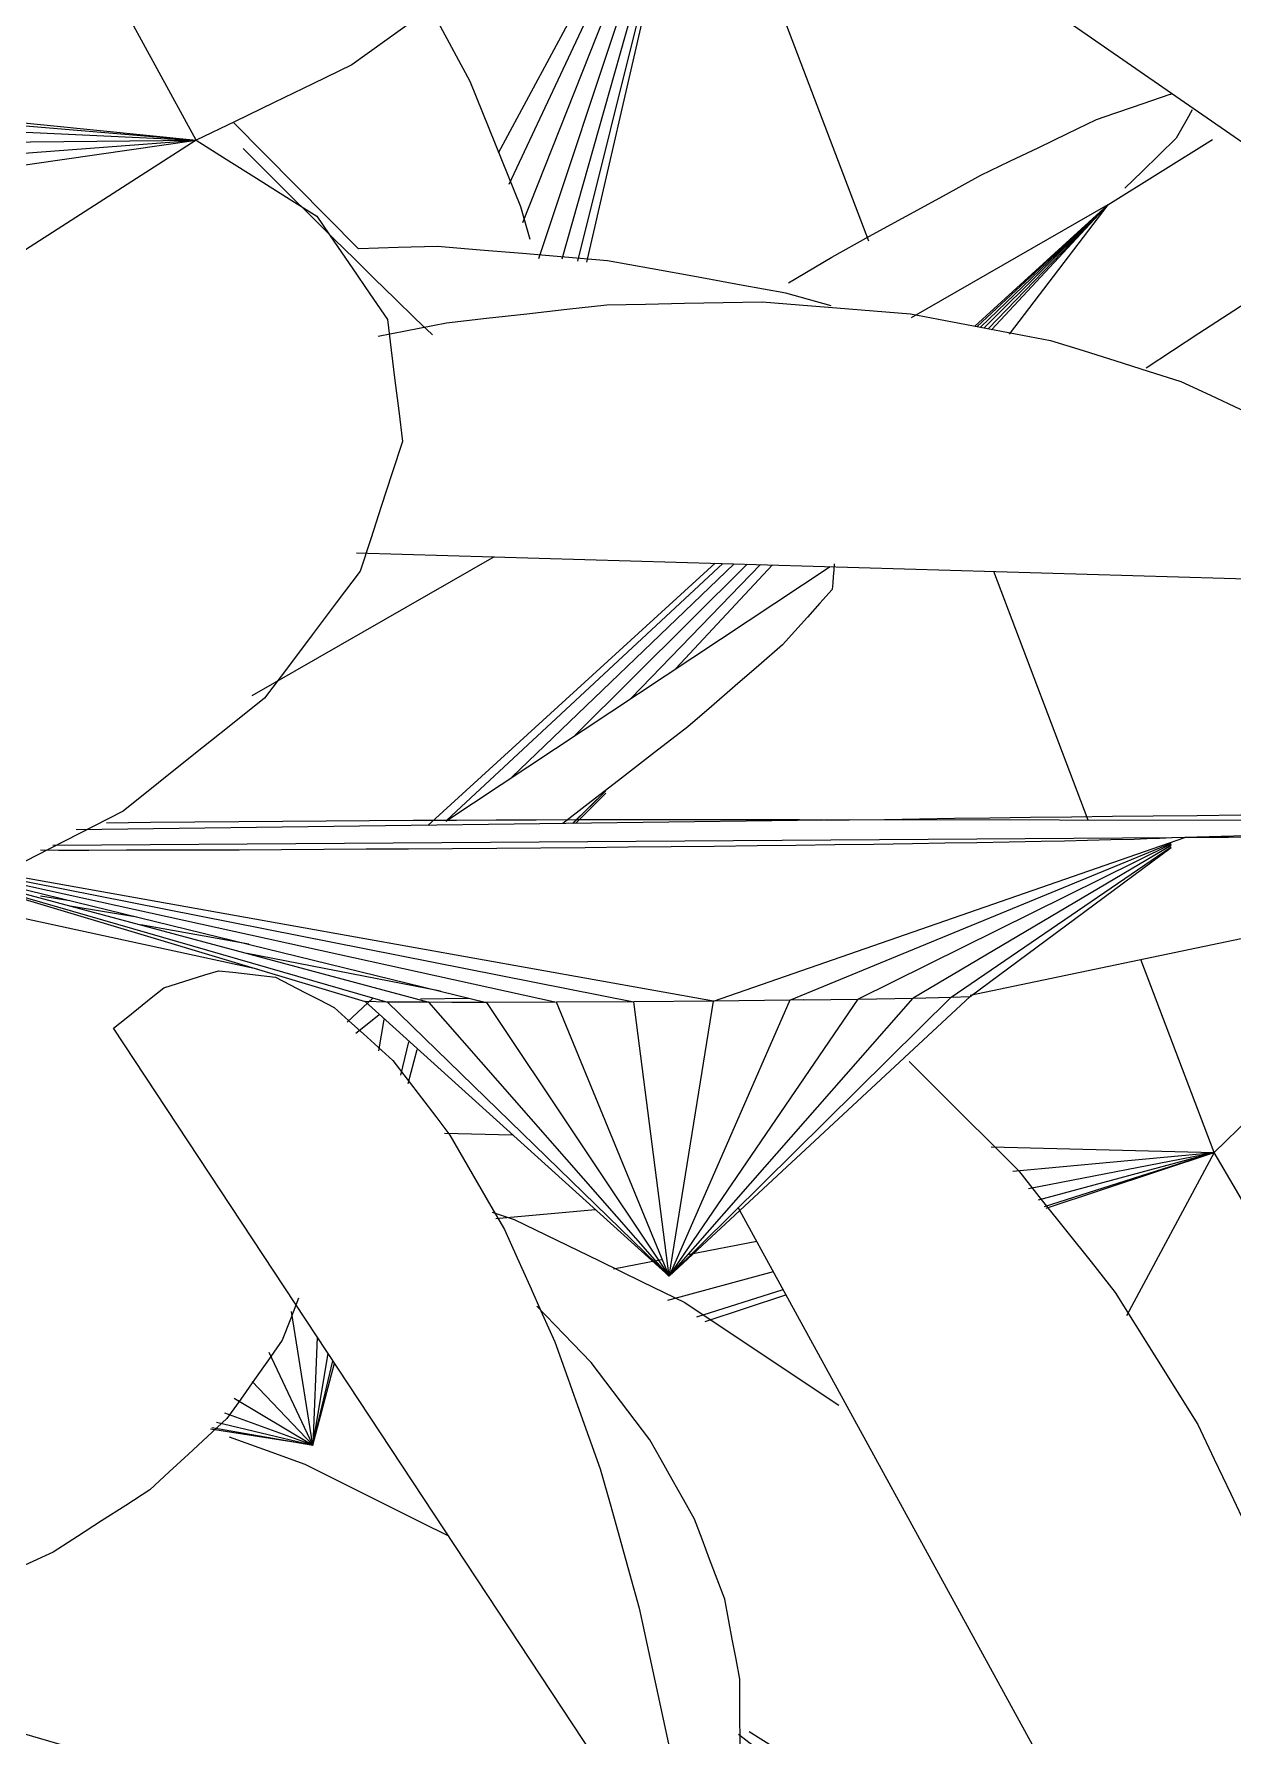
# Model space of a CAD drawing. Header units: metres. Extents: x 10.2 to 20.8, y -0.2 to 6.6.
# Drawn here: x 14.63935 to 14.67237, y 2.51684 to 2.56372 of the extents above; entities that cross this region are included whole.
import ezdxf

# ---------------------------------------------------------------- set-up
doc = ezdxf.new("R2010")
doc.units = ezdxf.units.M
doc.layers.add('Importações nas famílias', color=250, linetype='Continuous', lineweight=5)
doc.layers.add('Vegetação', color=7, linetype='Continuous', lineweight=5)

# ---------------------------------------------------------------- blocks, each defined once
blk = doc.blocks.new('Planta_pergolado_12200 - plantas pergolado_skp_Component_17-V3535-Corte 3')
at = {"layer": 'Importações nas famílias'}
for p, q in [((14.662336, 2.558009), (14.657985, 2.569489)), ((14.652141, 2.560447), (14.656769, 2.569051)), ((14.652438, 2.559578), (14.656895, 2.569096)), ((14.657017, 2.56914), (14.652801, 2.558515)), ((14.65712, 2.569177), (14.653244, 2.557526)), ((14.653898, 2.55752), (14.657197, 2.569205)), ((14.65433, 2.557462), (14.657248, 2.569224)), ((14.657275, 2.569233), (14.654565, 2.557431)), ((14.668381, 2.54206), (14.665783, 2.548914)), ((14.67185, 2.532909), (14.669836, 2.538223)), ((14.650657, 2.533445), (14.652515, 2.533398)), ((14.665711, 2.533064), (14.67185, 2.532909)), ((14.666306, 2.532398), (14.67185, 2.532909)), ((14.666736, 2.531917), (14.67185, 2.532909)), ((14.667017, 2.531601), (14.67185, 2.532909)), ((14.667175, 2.531424), (14.67185, 2.532909)), ((14.667223, 2.531371), (14.67185, 2.532909)), ((14.67185, 2.532909), (14.669437, 2.528407)), ((14.652066, 2.531086), (14.654802, 2.531338)), ((14.657357, 2.530098), (14.659252, 2.530466)), ((14.655305, 2.5297), (14.656634, 2.529958)), ((14.656808, 2.52884), (14.659712, 2.529626)), ((14.657604, 2.528385), (14.659979, 2.529139)), ((14.657835, 2.528253), (14.660059, 2.528992))]:
    blk.add_line(p, q, dxfattribs=at)
at = {"layer": 'Importações nas famílias', "flags": 128}
for points in [[(14.67185, 2.532909), (14.672834, 2.533865), (14.673818, 2.534822), (14.674802, 2.535779), (14.675786, 2.536736)], [(14.674296, 2.528727), (14.673685, 2.529773), (14.673073, 2.530818), (14.672462, 2.531863), (14.67185, 2.532909)]]:
    blk.add_lwpolyline(points, dxfattribs=at)
blk = doc.blocks.new('Planta_pergolado_12200 - plantas pergolado_skp_Component_16-V3536-Corte 3')
blk.add_blockref('Planta_pergolado_12200 - plantas pergolado_skp_Component_17-V3535-Corte 3', (0, 0))
blk = doc.blocks.new('Planta_pergolado_12200 - plantas pergolado_skp_-V3568-Corte 3')
blk.add_blockref('Planta_pergolado_12200 - plantas pergolado_skp_Component_16-V3536-Corte 3', (0, 0))
blk = doc.blocks.new('Planta_pergolado_12200 - plantas pergolado_skp_-V3569-Corte 3')
blk.add_blockref('Planta_pergolado_12200 - plantas pergolado_skp_-V3568-Corte 3', (0, 0))
blk = doc.blocks.new('Planta_pergolado_12200 - plantas pergolado_skp_-V3936-Corte 3')
blk.add_blockref('Planta_pergolado_12200 - plantas pergolado_skp_-V3569-Corte 3', (0, 0))
blk = doc.blocks.new('Planta_pergolado_12200 - plantas pergolado_skp_Component_12-V4400-Corte 3')
at = {"layer": 'Importações nas famílias'}
for p, q in [((14.661307, 2.55623), (14.660051, 2.556576)), ((14.648227, 2.549428), (14.679646, 2.548507))]:
    blk.add_line(p, q, dxfattribs=at)
at = {"layer": 'Importações nas famílias', "flags": 128}
for points in [[(14.650462, 2.557863), (14.649377, 2.557831), (14.648291, 2.5578)], [(14.655143, 2.557472), (14.653972, 2.55757), (14.652802, 2.557668), (14.651632, 2.557765), (14.650462, 2.557863)], [(14.660051, 2.556576), (14.658824, 2.5568), (14.657597, 2.557024), (14.65637, 2.557248), (14.655143, 2.557472)], [(14.65071, 2.555765), (14.651813, 2.555888), (14.652917, 2.556011), (14.654021, 2.556134), (14.655125, 2.556257)], [(14.655125, 2.556257), (14.656194, 2.556277), (14.657263, 2.556298), (14.658332, 2.556319), (14.659401, 2.556339)], [(14.659401, 2.556339), (14.660423, 2.556257), (14.661446, 2.556176), (14.662468, 2.556094), (14.66349, 2.556012)], [(14.648826, 2.555391), (14.649583, 2.555542), (14.65071, 2.555765)], [(14.66349, 2.556012), (14.664455, 2.555828), (14.665419, 2.555645), (14.666383, 2.555461), (14.667348, 2.555278)], [(14.667348, 2.555278), (14.668243, 2.554995), (14.669139, 2.554712), (14.670034, 2.554429), (14.67093, 2.554146)], [(14.67093, 2.554146), (14.671747, 2.553766), (14.672563, 2.553387), (14.67338, 2.553008), (14.674197, 2.552628)], [(14.674197, 2.552628), (14.674926, 2.552156), (14.675655, 2.551685), (14.676384, 2.551213), (14.677113, 2.550742)], [(14.677113, 2.550742), (14.677746, 2.550183), (14.678379, 2.549625), (14.679012, 2.549066), (14.679646, 2.548507)]]:
    blk.add_lwpolyline(points, dxfattribs=at)
blk = doc.blocks.new('Planta_pergolado_12200 - plantas pergolado_skp_Component_16-V4404-Corte 3')
blk.add_blockref('Planta_pergolado_12200 - plantas pergolado_skp_Component_12-V4400-Corte 3', (0, 0))
blk = doc.blocks.new('Planta_pergolado_12200 - plantas pergolado_skp_-V4413-Corte 3')
blk.add_blockref('Planta_pergolado_12200 - plantas pergolado_skp_Component_16-V4404-Corte 3', (0, 0))
blk = doc.blocks.new('Planta_pergolado_12200 - plantas pergolado_skp_-V4414-Corte 3')
blk.add_blockref('Planta_pergolado_12200 - plantas pergolado_skp_-V4413-Corte 3', (0, 0))
blk = doc.blocks.new('Planta_pergolado_12200 - plantas pergolado_skp_-V4514-Corte 3')
blk.add_blockref('Planta_pergolado_12200 - plantas pergolado_skp_-V4414-Corte 3', (0, 0))
blk = doc.blocks.new('Planta_pergolado_12200 - plantas pergolado_skp_Component_12-V4650-Corte 3')
at = {"layer": 'Importações nas famílias'}
for p, q in [((14.659328, 2.574157), (14.660251, 2.573815)), ((14.655981, 2.572271), (14.657049, 2.57153)), ((14.659308, 2.569965), (14.6734, 2.560198)), ((14.673823, 2.565786), (14.67455, 2.565153)), ((14.674329, 2.559554), (14.685465, 2.551836))]:
    blk.add_line(p, q, dxfattribs=at)
at = {"layer": 'Importações nas famílias', "flags": 128}
for points in [[(14.667494, 2.573833), (14.666558, 2.574264), (14.665622, 2.574695), (14.664697, 2.575121)], [(14.660251, 2.573815), (14.661153, 2.573404), (14.662056, 2.572993), (14.662958, 2.572582), (14.663861, 2.572172)], [(14.669296, 2.57273), (14.668395, 2.573282), (14.667494, 2.573833)], [(14.663861, 2.572172), (14.664734, 2.571697), (14.665606, 2.571222), (14.666479, 2.570747), (14.667352, 2.570271)], [(14.674474, 2.568996), (14.67363, 2.569654), (14.672786, 2.570312), (14.671949, 2.570964)], [(14.667352, 2.570271), (14.668185, 2.569737), (14.669019, 2.569203), (14.669852, 2.568669), (14.670685, 2.568135)], [(14.676009, 2.567496), (14.675241, 2.568246), (14.674474, 2.568996)], [(14.670685, 2.568135), (14.67147, 2.567548), (14.672254, 2.566961), (14.673039, 2.566374), (14.673823, 2.565786)], [(14.680555, 2.559148), (14.681143, 2.558442), (14.681732, 2.557737)], [(14.684243, 2.555537), (14.683804, 2.55645), (14.683365, 2.557362), (14.682926, 2.558275), (14.682487, 2.559187)], [(14.681732, 2.557737), (14.682241, 2.557007), (14.68275, 2.556278), (14.68326, 2.555548), (14.683769, 2.554819)], [(14.685465, 2.551836), (14.68516, 2.552761), (14.684854, 2.553687), (14.684549, 2.554612), (14.684243, 2.555537)], [(14.683769, 2.554819), (14.684193, 2.554073), (14.684617, 2.553327), (14.685041, 2.552582), (14.685465, 2.551836)]]:
    blk.add_lwpolyline(points, dxfattribs=at)
blk = doc.blocks.new('Planta_pergolado_12200 - plantas pergolado_skp_Component_16-V4655-Corte 3')
blk.add_blockref('Planta_pergolado_12200 - plantas pergolado_skp_Component_12-V4650-Corte 3', (0, 0))
blk = doc.blocks.new('Planta_pergolado_12200 - plantas pergolado_skp_Component_12-V4710-Corte 3')
at = {"layer": 'Importações nas famílias'}
blk.add_line((14.636736, 2.520474), (14.636105, 2.539753), dxfattribs=at)
at = {"layer": 'Importações nas famílias', "flags": 128}
for points in [[(14.646633, 2.528892), (14.646409, 2.528315), (14.646185, 2.527738)], [(14.646185, 2.527738), (14.645803, 2.527198), (14.645422, 2.526658), (14.64504, 2.526118), (14.644658, 2.525578)], [(14.644658, 2.525578), (14.644129, 2.525088), (14.643599, 2.524598), (14.643069, 2.524108), (14.64254, 2.523618)], [(14.64254, 2.523618), (14.641874, 2.523189), (14.641209, 2.52276), (14.640544, 2.522332), (14.639878, 2.521903)], [(14.639878, 2.521903), (14.639093, 2.521546), (14.638307, 2.521189), (14.637522, 2.520831), (14.636736, 2.520474)]]:
    blk.add_lwpolyline(points, dxfattribs=at)
blk = doc.blocks.new('Planta_pergolado_12200 - plantas pergolado_skp_Component_12-V4712-Corte 3')
at = {"layer": 'Importações nas famílias'}
for p, q in [((14.657558, 2.512059), (14.641535, 2.536331)), ((14.655093, 2.526593), (14.654689, 2.527127))]:
    blk.add_line(p, q, dxfattribs=at)
at = {"layer": 'Importações nas famílias', "flags": 128}
for points in [[(14.642926, 2.537445), (14.643301, 2.537563), (14.643676, 2.537681), (14.644052, 2.537798), (14.644427, 2.537916)], [(14.644427, 2.537916), (14.644821, 2.537871), (14.645215, 2.537825), (14.645609, 2.53778), (14.646002, 2.537734)], [(14.646002, 2.537734), (14.646406, 2.537527), (14.646809, 2.537319), (14.647213, 2.537111), (14.647616, 2.536903)], [(14.641535, 2.536331), (14.641883, 2.53661), (14.64223, 2.536888), (14.642578, 2.537167), (14.642926, 2.537445)], [(14.647616, 2.536903), (14.648019, 2.536538), (14.648423, 2.536173), (14.648826, 2.535808), (14.649229, 2.535442)], [(14.649229, 2.535442), (14.649623, 2.534928), (14.650017, 2.534414), (14.650411, 2.5339), (14.650805, 2.533386)], [(14.650805, 2.533386), (14.65118, 2.532735), (14.651555, 2.532085), (14.65193, 2.531434), (14.652305, 2.530783)], [(14.652305, 2.530783), (14.652653, 2.530011), (14.653001, 2.529238), (14.653348, 2.528466), (14.653696, 2.527694)], [(14.654689, 2.527127), (14.654191, 2.527644), (14.653694, 2.528161), (14.653196, 2.528678)], [(14.653696, 2.527694), (14.654008, 2.526818), (14.65432, 2.525942), (14.654632, 2.525066), (14.654944, 2.524191)], [(14.656309, 2.52499), (14.655904, 2.525524), (14.655499, 2.526058), (14.655094, 2.526593)], [(14.657541, 2.522807), (14.657233, 2.523352), (14.656925, 2.523898), (14.656617, 2.524444), (14.656309, 2.52499)], [(14.654944, 2.524191), (14.655212, 2.523232), (14.655481, 2.522274), (14.65575, 2.521315), (14.656019, 2.520356)], [(14.658371, 2.520602), (14.658164, 2.521153), (14.657956, 2.521704), (14.657748, 2.522256), (14.657541, 2.522807)], [(14.656019, 2.520356), (14.656239, 2.519338), (14.656459, 2.518319), (14.656678, 2.5173), (14.656898, 2.516281)], [(14.65879, 2.518401), (14.658686, 2.518951), (14.658581, 2.519502), (14.658476, 2.520052), (14.658371, 2.520602)], [(14.658794, 2.516228), (14.658793, 2.516771), (14.658792, 2.517314), (14.658791, 2.517858), (14.65879, 2.518401)], [(14.656898, 2.516281), (14.657063, 2.515225), (14.657228, 2.51417), (14.657393, 2.513115), (14.657558, 2.512059)], [(14.658382, 2.514106), (14.658485, 2.514636), (14.658588, 2.515167), (14.658691, 2.515697), (14.658794, 2.516228)], [(14.657558, 2.512059), (14.657764, 2.512571), (14.65797, 2.513083), (14.658176, 2.513594), (14.658382, 2.514106)]]:
    blk.add_lwpolyline(points, dxfattribs=at)
blk = doc.blocks.new('Planta_pergolado_12200 - plantas pergolado_skp_Component_12-V4707-Corte 3')
at = {"layer": 'Importações nas famílias'}
for p, q in [((14.680672, 2.426), (14.668094, 2.448956)), ((14.684634, 2.423739), (14.684423, 2.422882))]:
    blk.add_line(p, q, dxfattribs=at)
at = {"layer": 'Importações nas famílias', "flags": 128}
for points in [[(14.672799, 2.452977), (14.673551, 2.452226), (14.674303, 2.451476), (14.675055, 2.450726), (14.675807, 2.449976)], [(14.675807, 2.449976), (14.676474, 2.449137), (14.677142, 2.448298), (14.67781, 2.447458), (14.678477, 2.446619)], [(14.678477, 2.446619), (14.679045, 2.44571), (14.679613, 2.444802), (14.680181, 2.443893), (14.680748, 2.442984)], [(14.680748, 2.442984), (14.681203, 2.442027), (14.681657, 2.44107), (14.682112, 2.440114), (14.682566, 2.439157)], [(14.682566, 2.439157), (14.682897, 2.438174), (14.683227, 2.437191), (14.683558, 2.436209), (14.683889, 2.435226)], [(14.683889, 2.435226), (14.684088, 2.434241), (14.684286, 2.433256), (14.684485, 2.432271), (14.684684, 2.431285)], [(14.684684, 2.431285), (14.684747, 2.430321), (14.684809, 2.429356), (14.684872, 2.428391), (14.684935, 2.427426)], [(14.684935, 2.427426), (14.684859, 2.426504), (14.684784, 2.425583), (14.684709, 2.424661), (14.684634, 2.423739)]]:
    blk.add_lwpolyline(points, dxfattribs=at)
blk = doc.blocks.new('Planta_pergolado_12200 - plantas pergolado_skp_Component_17-V4714-Corte 3')
at = {"layer": 'Importações nas famílias'}
for p, q in [((14.661801, 2.542068), (14.640513, 2.541792)), ((14.688077, 2.542037), (14.661801, 2.542068)), ((14.665132, 2.537239), (14.686815, 2.541773)), ((14.688077, 2.542037), (14.671041, 2.541586)), ((14.639865, 2.541376), (14.670663, 2.541583)), ((14.658062, 2.537081), (14.671041, 2.541586)), ((14.660168, 2.537104), (14.670663, 2.54143)), ((14.670663, 2.541399), (14.662043, 2.53713)), ((14.670663, 2.541362), (14.663559, 2.537157)), ((14.664612, 2.537184), (14.670663, 2.541327)), ((14.665132, 2.537208), (14.670663, 2.541306)), ((14.637563, 2.54034), (14.648467, 2.537068)), ((14.637618, 2.540362), (14.649083, 2.537053)), ((14.63772, 2.540403), (14.650224, 2.537045)), ((14.63785, 2.540455), (14.65181, 2.537044)), ((14.637992, 2.540512), (14.653736, 2.53705)), ((14.638131, 2.540568), (14.655868, 2.537062)), ((14.658062, 2.537081), (14.638259, 2.54062)), ((14.645492, 2.53796), (14.636494, 2.53991)), ((14.639523, 2.539976), (14.640279, 2.539862)), ((14.64034, 2.539699), (14.642176, 2.539398)), ((14.645263, 2.538644), (14.642292, 2.539175)), ((14.650545, 2.537353), (14.645216, 2.538389)), ((14.649083, 2.537053), (14.648467, 2.537068)), ((14.648467, 2.537068), (14.656837, 2.529506)), ((14.650224, 2.537045), (14.649083, 2.537053)), ((14.649083, 2.537053), (14.656837, 2.529506)), ((14.649989, 2.537139), (14.651323, 2.537163)), ((14.656837, 2.529506), (14.650224, 2.537045)), ((14.650859, 2.537044), (14.650224, 2.537045)), ((14.65181, 2.537044), (14.650859, 2.537044)), ((14.653736, 2.53705), (14.65181, 2.537044)), ((14.65181, 2.537044), (14.656837, 2.529506)), ((14.655868, 2.537062), (14.653736, 2.53705)), ((14.656837, 2.529506), (14.653736, 2.53705)), ((14.658062, 2.537081), (14.655868, 2.537062)), ((14.656837, 2.529506), (14.655868, 2.537062)), ((14.656837, 2.529506), (14.665132, 2.537208)), ((14.656837, 2.529506), (14.664612, 2.537184)), ((14.656837, 2.529506), (14.663559, 2.537157)), ((14.656837, 2.529506), (14.662043, 2.53713)), ((14.660168, 2.537104), (14.656837, 2.529506)), ((14.656837, 2.529506), (14.658062, 2.537081)), ((14.660168, 2.537104), (14.658062, 2.537081)), ((14.660545, 2.537109), (14.660168, 2.537104)), ((14.660545, 2.537109), (14.662043, 2.53713)), ((14.662043, 2.53713), (14.663559, 2.537157)), ((14.663559, 2.537157), (14.664612, 2.537184)), ((14.664612, 2.537184), (14.665132, 2.537208))]:
    blk.add_line(p, q, dxfattribs=at)
at = {"layer": 'Importações nas famílias', "flags": 128}
for points in [[(14.665672, 2.542128), (14.666797, 2.542141), (14.667923, 2.542155), (14.669048, 2.542169), (14.670174, 2.542182)], [(14.670174, 2.542182), (14.671381, 2.542194), (14.672587, 2.542205), (14.673794, 2.542216), (14.675001, 2.542228)], [(14.641348, 2.541992), (14.642561, 2.542003), (14.643774, 2.542014), (14.644987, 2.542024), (14.646201, 2.542035)], [(14.646201, 2.542035), (14.647396, 2.542043), (14.648592, 2.542051), (14.649787, 2.542059), (14.650983, 2.542066)], [(14.650983, 2.542066), (14.652079, 2.54207), (14.653175, 2.542074), (14.654272, 2.542079), (14.655368, 2.542083)], [(14.655368, 2.542083), (14.656291, 2.542083), (14.657213, 2.542083), (14.658136, 2.542083), (14.659058, 2.542083)], [(14.659058, 2.542083), (14.659744, 2.54208), (14.66043, 2.542076), (14.661115, 2.542072), (14.661801, 2.542068)], [(14.661801, 2.542068), (14.662769, 2.542083), (14.663737, 2.542098), (14.664704, 2.542113), (14.665672, 2.542128)], [(14.645, 2.54124), (14.643965, 2.541237), (14.64293, 2.541235), (14.641894, 2.541232), (14.640859, 2.54123)], [(14.649662, 2.541265), (14.648496, 2.541259), (14.647331, 2.541253), (14.646165, 2.541246), (14.645, 2.54124)], [(14.654526, 2.541304), (14.65331, 2.541294), (14.652094, 2.541285), (14.650878, 2.541275), (14.649662, 2.541265)], [(14.659262, 2.541353), (14.658078, 2.541341), (14.656894, 2.541329), (14.65571, 2.541316), (14.654526, 2.541304)], [(14.663546, 2.54141), (14.662475, 2.541396), (14.661404, 2.541382), (14.660333, 2.541368), (14.659262, 2.541353)], [(14.667087, 2.541471), (14.666202, 2.541456), (14.665317, 2.541441), (14.664431, 2.541425), (14.663546, 2.54141)], [(14.669644, 2.541531), (14.669004, 2.541516), (14.668365, 2.541501), (14.667726, 2.541486), (14.667087, 2.541471)], [(14.671041, 2.541586), (14.670692, 2.541572), (14.670342, 2.541558), (14.669993, 2.541544), (14.669644, 2.541531)], [(14.675864, 2.5416), (14.674658, 2.541596), (14.673452, 2.541593), (14.672247, 2.541589), (14.671041, 2.541586)], [(14.640859, 2.54123), (14.640025, 2.541231), (14.639523, 2.541232)]]:
    blk.add_lwpolyline(points, dxfattribs=at)
blk = doc.blocks.new('Planta_pergolado_12200 - plantas pergolado_skp_Component_16-V4715-Corte 3')
for name, p in [('Planta_pergolado_12200 - plantas pergolado_skp_Component_17-V4714-Corte 3', (0, 0)), ('Planta_pergolado_12200 - plantas pergolado_skp_Component_12-V4710-Corte 3', (0, 0)), ('Planta_pergolado_12200 - plantas pergolado_skp_Component_12-V4712-Corte 3', (0, 0)), ('Planta_pergolado_12200 - plantas pergolado_skp_Component_12-V4707-Corte 3', (-0.009349, 0.082435))]:
    blk.add_blockref(name, p)
blk = doc.blocks.new('Planta_pergolado_12200 - plantas pergolado_skp_Component_12-V4758-Corte 3')
at = {"layer": 'Importações nas famílias'}
for p, q in [((14.643989, 2.515464), (14.624687, 2.521072)), ((14.658751, 2.516883), (14.659476, 2.516326))]:
    blk.add_line(p, q, dxfattribs=at)
at = {"layer": 'Importações nas famílias', "flags": 128}
for points in [[(14.631671, 2.526386), (14.632499, 2.526508), (14.633328, 2.52663), (14.634156, 2.526751), (14.634985, 2.526873)], [(14.634985, 2.526873), (14.635906, 2.526826), (14.636529, 2.526794)], [(14.628807, 2.525237), (14.629523, 2.525524), (14.630239, 2.525811), (14.630955, 2.526099), (14.631671, 2.526386)], [(14.626461, 2.523451), (14.627047, 2.523898), (14.627634, 2.524344), (14.62822, 2.52479), (14.628807, 2.525237)], [(14.644727, 2.525075), (14.645768, 2.524698), (14.646809, 2.524321)], [(14.646809, 2.524321), (14.647874, 2.523791), (14.64894, 2.52326), (14.650005, 2.52273), (14.650763, 2.522352)], [(14.624687, 2.521072), (14.62513, 2.521667), (14.625574, 2.522262), (14.626017, 2.522856), (14.626461, 2.523451)], [(14.661185, 2.515594), (14.660471, 2.516046), (14.659757, 2.516498), (14.659043, 2.51695)], [(14.659476, 2.516326), (14.660463, 2.515423), (14.661451, 2.514519), (14.662438, 2.513616), (14.663425, 2.512712)], [(14.663612, 2.513535), (14.663005, 2.51405), (14.662398, 2.514565), (14.661791, 2.51508), (14.661185, 2.515594)], [(14.665584, 2.511247), (14.665091, 2.511819), (14.664598, 2.512391), (14.664105, 2.512963), (14.663612, 2.513535)], [(14.663425, 2.512712), (14.664339, 2.511723), (14.665252, 2.510734), (14.66607, 2.509848)], [(14.666705, 2.509378), (14.666332, 2.510001), (14.665958, 2.510624), (14.665584, 2.511247)]]:
    blk.add_lwpolyline(points, dxfattribs=at)
blk = doc.blocks.new('Planta_pergolado_12200 - plantas pergolado_skp_Component_12-V4760-Corte 3')
at = {"layer": 'Importações nas famílias'}
for p, q in [((14.651971, 2.531265), (14.652572, 2.531063)), ((14.670625, 2.507695), (14.666147, 2.510256))]:
    blk.add_line(p, q, dxfattribs=at)
at = {"layer": 'Importações nas famílias', "flags": 128}
for points in [[(14.652572, 2.531063), (14.653746, 2.530491), (14.654921, 2.52992), (14.656096, 2.529348), (14.65727, 2.528776)], [(14.65727, 2.528776), (14.658331, 2.528069), (14.659392, 2.527363), (14.660453, 2.526656), (14.661514, 2.525949)]]:
    blk.add_lwpolyline(points, dxfattribs=at)
blk = doc.blocks.new('Planta_pergolado_12200 - plantas pergolado_skp_Component_17-V4761-Corte 3')
at = {"layer": 'Importações nas famílias'}
for p, q in [((14.670643, 2.562062), (14.670663, 2.562057)), ((14.668923, 2.559007), (14.663506, 2.5559)), ((14.665262, 2.555666), (14.668923, 2.559007)), ((14.665325, 2.555657), (14.668923, 2.559007)), ((14.665419, 2.555642), (14.668923, 2.559007)), ((14.665521, 2.555619), (14.668923, 2.559007)), ((14.665625, 2.555593), (14.668923, 2.559007)), ((14.665721, 2.555569), (14.668923, 2.559007)), ((14.668923, 2.559007), (14.666209, 2.555447)), ((14.660127, 2.556863), (14.661317, 2.55757)), ((14.652026, 2.549317), (14.645352, 2.54549)), ((14.650197, 2.541918), (14.65811, 2.549138)), ((14.650686, 2.542039), (14.661273, 2.549046)), ((14.650719, 2.542062), (14.658315, 2.549132)), ((14.652511, 2.543247), (14.65863, 2.549123)), ((14.654256, 2.544402), (14.658987, 2.549113)), ((14.655798, 2.545423), (14.659353, 2.549102)), ((14.657026, 2.546235), (14.659687, 2.549092)), ((14.654182, 2.541969), (14.655093, 2.542874)), ((14.655093, 2.542866), (14.654191, 2.54197)), ((14.655093, 2.542807), (14.654259, 2.54197)), ((14.647969, 2.536495), (14.648685, 2.537168)), ((14.648212, 2.536197), (14.648849, 2.536698)), ((14.648847, 2.535705), (14.648992, 2.53657)), ((14.64945, 2.535039), (14.649669, 2.53596)), ((14.649657, 2.534811), (14.649904, 2.535748)), ((14.647027, 2.524845), (14.646436, 2.528529)), ((14.647151, 2.527824), (14.647027, 2.524845)), ((14.647027, 2.524845), (14.645822, 2.527396)), ((14.647027, 2.524845), (14.64745, 2.527371)), ((14.647027, 2.524845), (14.64758, 2.527174)), ((14.647027, 2.524845), (14.647624, 2.527108)), ((14.647027, 2.524845), (14.645361, 2.526602)), ((14.644863, 2.526141), (14.647027, 2.524845)), ((14.644249, 2.525333), (14.647027, 2.524845)), ((14.644378, 2.525478), (14.647027, 2.524845)), ((14.647027, 2.524845), (14.644602, 2.525731)), ((14.647027, 2.524845), (14.644206, 2.525284))]:
    blk.add_line(p, q, dxfattribs=at)
at = {"layer": 'Importações nas famílias', "flags": 128}
for points in [[(14.668609, 2.56136), (14.669117, 2.561535), (14.669626, 2.561711), (14.670135, 2.561886), (14.670643, 2.562062)], [(14.671246, 2.561625), (14.671099, 2.561365), (14.670953, 2.561104), (14.670806, 2.560844)], [(14.665427, 2.559828), (14.666223, 2.560211), (14.667018, 2.560594), (14.667813, 2.560977), (14.668609, 2.56136)], [(14.668923, 2.559007), (14.670366, 2.55991), (14.671809, 2.560814)], [(14.670806, 2.560844), (14.670335, 2.560385), (14.669865, 2.559926), (14.669394, 2.559466)], [(14.661317, 2.55757), (14.662344, 2.558134), (14.663372, 2.558699), (14.6644, 2.559263), (14.665427, 2.559828)], [(14.672888, 2.556416), (14.671431, 2.555464), (14.669974, 2.554512)], [(14.661386, 2.549121), (14.661373, 2.548946), (14.66136, 2.54877), (14.661347, 2.548595), (14.661334, 2.54842)], [(14.661334, 2.54842), (14.66099, 2.548037), (14.660647, 2.547655), (14.660303, 2.547272), (14.659959, 2.546889)], [(14.659959, 2.546889), (14.659308, 2.546325), (14.658657, 2.545761), (14.658006, 2.545196), (14.657355, 2.544632)], [(14.657355, 2.544632), (14.656441, 2.543925), (14.655527, 2.543218), (14.654613, 2.542511), (14.653909, 2.541966)]]:
    blk.add_lwpolyline(points, dxfattribs=at)
blk = doc.blocks.new('Planta_pergolado_12200 - plantas pergolado_skp_Component_16-V4762-Corte 3')
for name in ['Planta_pergolado_12200 - plantas pergolado_skp_Component_17-V4761-Corte 3', 'Planta_pergolado_12200 - plantas pergolado_skp_Component_12-V4760-Corte 3', 'Planta_pergolado_12200 - plantas pergolado_skp_Component_12-V4758-Corte 3']:
    blk.add_blockref(name, (0, 0))
blk = doc.blocks.new('Planta_pergolado_12200 - plantas pergolado_skp_-V4763-Corte 3')
blk.add_blockref('Planta_pergolado_12200 - plantas pergolado_skp_Component_16-V4762-Corte 3', (0, 0))
blk = doc.blocks.new('Planta_pergolado_12200 - plantas pergolado_skp_-V4764-Corte 3')
for name in ['Planta_pergolado_12200 - plantas pergolado_skp_Component_16-V4655-Corte 3', 'Planta_pergolado_12200 - plantas pergolado_skp_-V4763-Corte 3', 'Planta_pergolado_12200 - plantas pergolado_skp_Component_16-V4715-Corte 3']:
    blk.add_blockref(name, (0, 0))
blk = doc.blocks.new('Planta_pergolado_12200 - plantas pergolado_skp_Component_12-V4906-Corte 3')
at = {"layer": 'Importações nas famílias'}
for p, q in [((14.648287, 2.5578), (14.644837, 2.561285)), ((14.653013, 2.558057), (14.65276, 2.558957)), ((14.649844, 2.555883), (14.650319, 2.555426))]:
    blk.add_line(p, q, dxfattribs=at)
at = {"layer": 'Importações nas famílias', "flags": 128}
for points in [[(14.651361, 2.562408), (14.650918, 2.563223), (14.650476, 2.564038)], [(14.65276, 2.558957), (14.65241, 2.55982), (14.65206, 2.560683), (14.65171, 2.561545), (14.651361, 2.562408)], [(14.645106, 2.56056), (14.645733, 2.559937), (14.64636, 2.559314), (14.646987, 2.558691), (14.647614, 2.558068)], [(14.647614, 2.558068), (14.648171, 2.557522), (14.648729, 2.556975), (14.649286, 2.556429), (14.649844, 2.555883)]]:
    blk.add_lwpolyline(points, dxfattribs=at)
blk = doc.blocks.new('Planta_pergolado_12200 - plantas pergolado_skp_Component_17-V4907-Corte 3')
at = {"layer": 'Importações nas famílias'}
for p, q in [((14.643813, 2.56079), (14.640144, 2.567509)), ((14.620437, 2.563141), (14.643813, 2.56079)), ((14.621725, 2.562668), (14.643813, 2.56079)), ((14.62292, 2.561763), (14.643813, 2.56079)), ((14.643813, 2.56079), (14.61429, 2.541854)), ((14.62336, 2.557864), (14.643813, 2.56079)), ((14.623766, 2.559276), (14.643813, 2.56079)), ((14.623953, 2.560609), (14.643813, 2.56079))]:
    blk.add_line(p, q, dxfattribs=at)
at = {"layer": 'Importações nas famílias', "flags": 128}
for points in [[(14.651728, 2.565482), (14.650822, 2.564828), (14.649916, 2.564174), (14.649009, 2.56352), (14.648103, 2.562865)], [(14.648103, 2.562865), (14.64703, 2.562346), (14.645958, 2.561828), (14.644885, 2.561309), (14.643813, 2.56079)], [(14.643813, 2.56079), (14.644643, 2.560266), (14.645474, 2.559743), (14.646304, 2.559219), (14.647135, 2.558696)], [(14.647135, 2.558696), (14.647623, 2.557984), (14.64811, 2.557273), (14.648597, 2.556561), (14.649085, 2.55585)], [(14.649085, 2.55585), (14.649188, 2.555011), (14.64929, 2.554172), (14.649393, 2.553333), (14.649496, 2.552495)], [(14.649496, 2.552495), (14.649205, 2.5516), (14.648914, 2.550706), (14.648623, 2.549812), (14.648332, 2.548917)], [(14.648332, 2.548917), (14.647673, 2.548044), (14.647013, 2.547171), (14.646353, 2.546297), (14.645694, 2.545424)], [(14.645694, 2.545424), (14.644722, 2.544646), (14.64375, 2.543868), (14.642778, 2.54309), (14.641806, 2.542312)], [(14.641806, 2.542312), (14.640605, 2.541696), (14.639403, 2.54108), (14.638202, 2.540464), (14.637001, 2.539848)]]:
    blk.add_lwpolyline(points, dxfattribs=at)
blk = doc.blocks.new('Planta_pergolado_12200 - plantas pergolado_skp_Component_16-V4908-Corte 3')
for name in ['Planta_pergolado_12200 - plantas pergolado_skp_Component_17-V4907-Corte 3', 'Planta_pergolado_12200 - plantas pergolado_skp_Component_12-V4906-Corte 3']:
    blk.add_blockref(name, (0, 0))
blk = doc.blocks.new('Planta_pergolado_12200 - plantas pergolado_skp_-V4995-Corte 3')
blk.add_blockref('Planta_pergolado_12200 - plantas pergolado_skp_Component_16-V4908-Corte 3', (0, 0))
blk = doc.blocks.new('Planta_pergolado_12200 - plantas pergolado_skp_-V5113-Corte 3')
for name in ['Planta_pergolado_12200 - plantas pergolado_skp_-V4764-Corte 3', 'Planta_pergolado_12200 - plantas pergolado_skp_-V4995-Corte 3']:
    blk.add_blockref(name, (0, 0))
blk = doc.blocks.new('Planta_pergolado_12200 - Planta_pergolado_12200-V5114-Corte 3')
for name in ['Planta_pergolado_12200 - plantas pergolado_skp_-V4514-Corte 3', 'Planta_pergolado_12200 - plantas pergolado_skp_-V5113-Corte 3', 'Planta_pergolado_12200 - plantas pergolado_skp_-V3936-Corte 3']:
    blk.add_blockref(name, (0, 0))

msp = doc.modelspace()

# ---------------------------------------------------------------- block references
at = {"layer": 'Vegetação', "color": 250}
msp.add_blockref('Planta_pergolado_12200 - Planta_pergolado_12200-V5114-Corte 3', (0, 0), dxfattribs=at)

doc.saveas('drawing.dxf')
